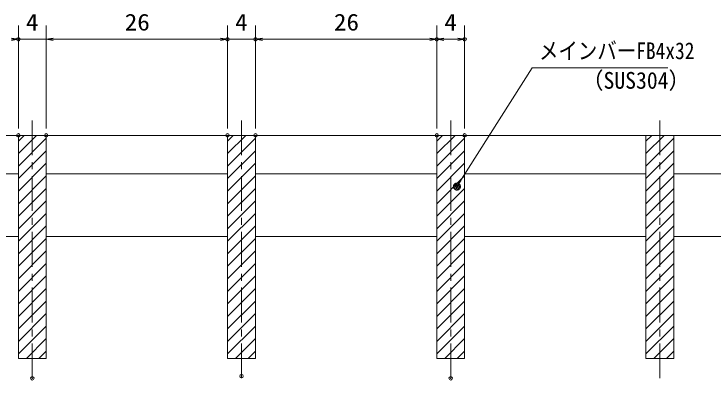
# Model space of a CAD drawing. Units: millimetres, scale not verified. Extents: x -1050 to 1050, y -742 to 742.
# Drawn here: x -165 to 337, y -389 to -127 of the extents above; entities that cross this region are included whole.
import ezdxf
from ezdxf.enums import TextEntityAlignment as Align

# ---------------------------------------------------------------- set-up
doc = ezdxf.new("R2010")
doc.units = ezdxf.units.MM
doc.header["$LTSCALE"] = 5
doc.header["$PDMODE"] = 32
doc.header["$PDSIZE"] = 2.5
doc.linetypes.add('CHAIN1', pattern=[8, 5, -1, 1, -1])
for name, color, linetype, lineweight in [('0-1_寸法注釈', 2, 'Continuous', 9), ('0-2_蓋', 5, 'Continuous', 9), ('0-3_0', 5, 'Continuous', 9), ('0-4_DEFPOINTS', 134, 'Continuous', 9), ('0-5_中心線', 6, 'CHAIN1', 9), ('0-8_ハッチング', 4, 'Continuous', 9)]:
    doc.layers.add(name, color=color, linetype=linetype, lineweight=lineweight)
doc.styles.add('ＭＳ ゴシック', font='')
doc.styles.get('ＭＳ ゴシック').set_extended_font_data('MS Gothic')

# ---------------------------------------------------------------- blocks, each defined once
blk = doc.blocks.new('_OPEN')
at = {"layer": '0-3_0', "color": 2}
blk.add_line((0, 0), (-5, 0), dxfattribs=at)
blk.add_lwpolyline([(-5, 0.833), (0, 0), (-5, -0.833)], dxfattribs=at)
blk = doc.blocks.new('_Dot')
at = {"layer": '0-3_0'}
for p, q in [((-2.5, 0), (-5, 0)), ((2.445, 0.5), (-2.445, 0.5)), ((1.997, 1.5), (-1.997, 1.5)), ((2.289, -0.995), (-2.289, -0.995)), ((1.499, -1.995), (-1.499, -1.995))]:
    blk.add_line(p, q, dxfattribs=at)
for points in [[(2.5, 0), (2.48, 0.313), (2.421, 0.622), (2.324, 0.92), (2.191, 1.204), (2.023, 1.469), (1.822, 1.711), (1.594, 1.926), (1.34, 2.111), (1.064, 2.262), (0.773, 2.378), (0.468, 2.456), (0.157, 2.495), (-0.157, 2.495), (-0.468, 2.456), (-0.773, 2.378), (-1.064, 2.262), (-1.34, 2.111), (-1.594, 1.926), (-1.822, 1.711), (-2.023, 1.469), (-2.191, 1.204), (-2.324, 0.92), (-2.421, 0.622), (-2.48, 0.313), (-2.5, 0), (0, 0)], [(-2.5, 0), (-2.48, -0.313), (-2.421, -0.622), (-2.324, -0.92), (-2.191, -1.204), (-2.023, -1.469), (-1.822, -1.711), (-1.594, -1.926), (-1.34, -2.111), (-1.064, -2.262), (-0.773, -2.378), (-0.468, -2.456), (-0.157, -2.495), (0.157, -2.495), (0.468, -2.456), (0.773, -2.378), (1.064, -2.262), (1.34, -2.111), (1.594, -1.926), (1.822, -1.711), (2.023, -1.469), (2.191, -1.204), (2.324, -0.92), (2.421, -0.622), (2.48, -0.313), (2.5, 0), (0, 0)]]:
    blk.add_lwpolyline(points, close=True, dxfattribs=at)

msp = doc.modelspace()

# ---------------------------------------------------------------- linework, layer by layer
at = {"layer": '0-1_寸法注釈'}
for p, q in [((-161.5, -208.884), (-161.5, -134.975)), ((-141.5, -208.884), (-141.5, -134.975)), ((-141.5, -208.884), (-141.5, -134.975)), ((-11.5, -208.884), (-11.5, -134.975)), ((-11.5, -208.884), (-11.5, -134.975)), ((8.5, -208.884), (8.5, -134.975)), ((8.5, -208.884), (8.5, -134.975)), ((138.5, -208.884), (138.5, -134.975)), ((138.5, -208.884), (138.5, -134.975)), ((158.5, -208.884), (158.5, -134.975)), ((-141.5, -144.975), (-161.5, -144.975)), ((-136.5, -144.975), (-16.5, -144.975)), ((-136.5, -144.975), (-131.5, -144.975)), ((-16.5, -144.975), (-21.5, -144.975)), ((-11.5, -144.975), (8.5, -144.975)), ((13.5, -144.975), (18.5, -144.975)), ((13.5, -144.975), (133.5, -144.975)), ((143.5, -144.975), (153.5, -144.975))]:
    msp.add_line(p, q, dxfattribs=at)
msp.add_lwpolyline([(304.186, -165.492), (206.996, -165.492), (153.485, -249.742)], dxfattribs=at)
at = {"layer": '0-2_蓋'}
for p, q in [((-401.5, -213.884), (398.5, -213.884)), ((-161.5, -213.884), (-141.5, -213.884)), ((-161.5, -213.884), (-161.5, -373.884)), ((-141.5, -373.884), (-141.5, -213.884)), ((-11.5, -213.884), (8.5, -213.884)), ((-11.5, -213.884), (-11.5, -373.884)), ((8.5, -373.884), (8.5, -213.884)), ((138.5, -213.884), (158.5, -213.884)), ((138.5, -213.884), (138.5, -373.884)), ((158.5, -373.884), (158.5, -213.884)), ((288.5, -213.884), (308.5, -213.884)), ((288.5, -213.884), (288.5, -373.884)), ((308.5, -373.884), (308.5, -213.884)), ((-291.5, -241.384), (-161.5, -241.384)), ((-141.5, -241.384), (-11.5, -241.384)), ((8.5, -241.384), (138.5, -241.384)), ((158.5, -241.384), (288.5, -241.384)), ((308.5, -241.384), (398.5, -241.384)), ((-291.5, -286.384), (-161.5, -286.384)), ((-141.5, -286.384), (-11.5, -286.384)), ((8.5, -286.384), (138.5, -286.384)), ((158.5, -286.384), (288.5, -286.384)), ((308.5, -286.384), (394.289, -286.384)), ((-161.5, -373.884), (-141.5, -373.884)), ((-11.5, -373.884), (8.5, -373.884)), ((138.5, -373.884), (158.5, -373.884)), ((288.5, -373.884), (308.5, -373.884))]:
    msp.add_line(p, q, dxfattribs=at)
at = {"layer": '0-4_DEFPOINTS'}
for p in [(-161.5, -144.975), (-11.5, -144.975), (8.5, -144.975), (138.5, -144.975), (158.5, -144.975), (-161.5, -213.884), (-141.5, -213.884), (-11.5, -213.884), (8.5, -213.884), (138.5, -213.884), (158.5, -213.884), (-1.5, -386.585), (-151.5, -388.111), (148.5, -388.111)]:
    msp.add_point(p, dxfattribs=at)
at = {"layer": '0-5_中心線'}
for p, q in [((-151.5, -388.111), (-151.5, -201.182)), ((-1.5, -388.111), (-1.5, -201.182)), ((148.5, -388.111), (148.5, -201.182)), ((298.5, -388.111), (298.5, -201.182))]:
    msp.add_line(p, q, dxfattribs=at)
at = {"layer": '0-8_ハッチング'}
for p, q in [((-161.5, -217.982), (-157.402, -213.884)), ((-161.5, -226.962), (-148.422, -213.884)), ((-11.5, -217.982), (-7.402, -213.884)), ((-11.5, -226.962), (1.578, -213.884)), ((138.5, -217.982), (142.598, -213.884)), ((138.5, -226.962), (151.578, -213.884)), ((288.5, -217.982), (292.598, -213.884)), ((288.5, -226.962), (301.578, -213.884)), ((-161.5, -235.942), (-141.5, -215.942)), ((-11.5, -235.942), (8.5, -215.942)), ((138.5, -235.942), (158.5, -215.942)), ((288.5, -235.942), (308.5, -215.942)), ((-161.5, -244.923), (-141.5, -224.923)), ((-11.5, -244.923), (8.5, -224.923)), ((138.5, -244.923), (158.5, -224.923)), ((288.5, -244.923), (308.5, -224.923)), ((-161.5, -253.903), (-141.5, -233.903)), ((-11.5, -253.903), (8.5, -233.903)), ((138.5, -253.903), (158.5, -233.903)), ((288.5, -253.903), (308.5, -233.903)), ((-161.5, -262.883), (-141.5, -242.883)), ((-11.5, -262.883), (8.5, -242.883)), ((138.5, -262.883), (158.5, -242.883)), ((288.5, -262.883), (308.5, -242.883)), ((-161.5, -271.863), (-141.5, -251.863)), ((-11.5, -271.863), (8.5, -251.863)), ((138.5, -271.863), (158.5, -251.863)), ((288.5, -271.863), (308.5, -251.863)), ((-161.5, -280.844), (-141.5, -260.844)), ((-11.5, -280.844), (8.5, -260.844)), ((138.5, -280.844), (158.5, -260.844)), ((288.5, -280.844), (308.5, -260.844)), ((-161.5, -289.824), (-141.5, -269.824)), ((-11.5, -289.824), (8.5, -269.824)), ((138.5, -289.824), (158.5, -269.824)), ((288.5, -289.824), (308.5, -269.824)), ((-161.5, -298.804), (-141.5, -278.804)), ((-11.5, -298.804), (8.5, -278.804)), ((138.5, -298.804), (158.5, -278.804)), ((288.5, -298.804), (308.5, -278.804)), ((-161.5, -307.784), (-141.5, -287.784)), ((-11.5, -307.784), (8.5, -287.784)), ((138.5, -307.784), (158.5, -287.784)), ((288.5, -307.784), (308.5, -287.784)), ((-161.5, -316.765), (-141.5, -296.765)), ((-11.5, -316.765), (8.5, -296.765)), ((138.5, -316.765), (158.5, -296.765)), ((288.5, -316.765), (308.5, -296.765)), ((-161.5, -325.745), (-141.5, -305.745)), ((-11.5, -325.745), (8.5, -305.745)), ((138.5, -325.745), (158.5, -305.745)), ((288.5, -325.745), (308.5, -305.745)), ((-161.5, -334.725), (-141.5, -314.725)), ((-11.5, -334.725), (8.5, -314.725)), ((138.5, -334.725), (158.5, -314.725)), ((288.5, -334.725), (308.5, -314.725)), ((-161.5, -343.705), (-141.5, -323.705)), ((-11.5, -343.705), (8.5, -323.705)), ((138.5, -343.705), (158.5, -323.705)), ((288.5, -343.705), (308.5, -323.705)), ((-161.5, -352.686), (-141.5, -332.686)), ((-11.5, -352.686), (8.5, -332.686)), ((138.5, -352.686), (158.5, -332.686)), ((288.5, -352.686), (308.5, -332.686)), ((-161.5, -361.666), (-141.5, -341.666)), ((-11.5, -361.666), (8.5, -341.666)), ((138.5, -361.666), (158.5, -341.666)), ((288.5, -361.666), (308.5, -341.666)), ((-161.5, -370.646), (-141.5, -350.646)), ((-11.5, -370.646), (8.5, -350.646)), ((138.5, -370.646), (158.5, -350.646)), ((288.5, -370.646), (308.5, -350.646)), ((-155.757, -373.884), (-141.5, -359.626)), ((-5.757, -373.884), (8.5, -359.626)), ((144.243, -373.884), (158.5, -359.626)), ((294.243, -373.884), (308.5, -359.626)), ((-146.777, -373.884), (-141.5, -368.607)), ((3.223, -373.884), (8.5, -368.607)), ((153.223, -373.884), (158.5, -368.607)), ((303.223, -373.884), (308.5, -368.607))]:
    msp.add_line(p, q, dxfattribs=at)
for points in [[(-141.5, -213.884), (-161.5, -213.884), (-161.5, -373.884), (-141.5, -373.884)], [(8.5, -213.884), (-11.5, -213.884), (-11.5, -373.884), (8.5, -373.884)], [(158.5, -213.884), (138.5, -213.884), (138.5, -373.884), (158.5, -373.884)], [(308.5, -213.884), (288.5, -213.884), (288.5, -373.884), (308.5, -373.884)]]:
    msp.add_lwpolyline(points, close=True, dxfattribs=at)

# ---------------------------------------------------------------- block references
at = {"layer": '0-1_寸法注釈'}
for p in [(-161.5, -144.975), (-11.5, -144.975), (-11.5, -144.975), (138.5, -144.975), (158.5, -144.975)]:
    msp.add_blockref('_OPEN', p, dxfattribs=at)
for name, p, rotation in [('_OPEN', (-141.5, -144.975), 180), ('_OPEN', (-141.5, -144.975), 180), ('_OPEN', (8.5, -144.975), 180), ('_OPEN', (8.5, -144.975), 180), ('_OPEN', (138.5, -144.975), 180), ('_Dot', (152.941, -250.581), 237.09638)]:
    msp.add_blockref(name, p, dxfattribs=dict(at, rotation=rotation))

# ---------------------------------------------------------------- texts
at = {"layer": '0-1_寸法注釈', "color": 7, "style": 'ＭＳ ゴシック'}
for s, height, width, p in [('4', 12.02, 1.1, (-156.085, -142.288)), ('26', 12.02, 1.1, (-85.233, -142.288)), ('4', 12.02, 1.1, (-6.085, -142.288)), ('26', 12.02, 1.1, (64.767, -142.288)), ('4', 12.02, 1.1, (143.915, -142.288)), ('メインバーFB4x32', 12.03, 0.85, (211.773, -162.805)), ('（SUS304）', 12.02, 0.95, (242.482, -184.049))]:
    msp.add_text(s, height=height, dxfattribs=dict(at, width=width)).set_placement(p, align=Align.BOTTOM_LEFT)

doc.saveas('drawing.dxf')
